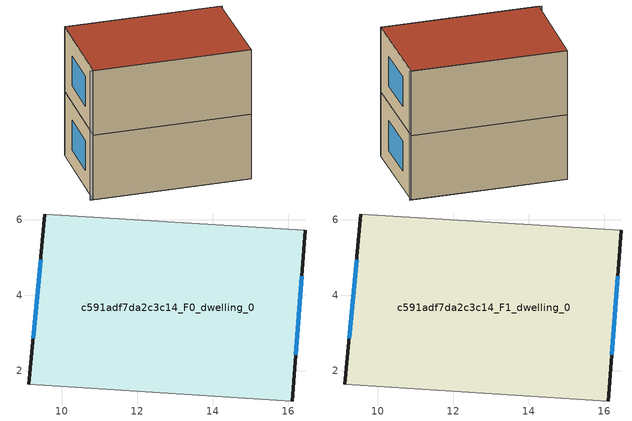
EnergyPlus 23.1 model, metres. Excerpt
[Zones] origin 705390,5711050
c591adf7da2c3c14_F0_dwelling_0
 floor ground (EU_floor_Construction): 16.45,5.71 16.1,1.2 9.13,1.64 9.56,6.15 z0
 wall outside (EU_wall_Construction): 16.1,1.2 16.45,5.71 / 9.56,6.15 9.13,1.64 z0:3
 wall adiabatic (EU_wall_Construction): 9.13,1.64 16.1,1.2 / 16.45,5.71 9.56,6.15 z0:3
 window (EU_Window_Construction): 16.2,2.42 16.35,4.5 / 9.44,4.93 9.24,2.86 z0.81:2.19
c591adf7da2c3c14_F1_dwelling_0
 floor to c591adf7da2c3c14_F0_dwelling_0 (EU_floor_Construction): 16.45,5.71 16.1,1.2 9.13,1.64 9.56,6.15 z3
 wall outside (EU_wall_Construction): 16.1,1.2 16.45,5.71 / 9.56,6.15 9.13,1.64 z3:6
 wall adiabatic (EU_wall_Construction): 9.13,1.64 16.1,1.2 / 16.45,5.71 9.56,6.15 z3:6
 window (EU_Window_Construction): 16.2,2.42 16.35,4.5 / 9.44,4.93 9.24,2.86 z3.81:5.19
 roof outside (EU_roof_Construction): 16.1,1.2 16.45,5.71 9.56,6.15 9.13,1.64 z6
shading: 9,1.65 16.1,1.2 / 16.5,5.7 9.56,6.15 z0:6
[Building]
EU S2 Campaign: North Axis=0; Terrain=City; Solar Distribution=FullExterior
[Site:Location]
London: Latitude=51.5; Longitude=-0.5; Time Zone=0; Elevation=25
[SizingPeriod:WeatherFileDays]
AnnualSizingPeriod: Begin Month=1; Begin Day of Month=1; End Month=12; End Day of Month=31; Day of Week for Start Day=Monday; Use Weather File Daylight Saving Period=No; Use Weather File Rain and Snow Indicators=No
[MATERIAL]
EU_InternalMass_Material: Roughness=MediumRough; Thickness=0.1; Conductivity=1; Density=1800; Specific Heat=900; Thermal Absorptance=0.9; Solar Absorptance=0.7; Visible Absorptance=0.7
[MATERIAL:NOMASS] Roughness=MediumRough; Thermal Absorptance=0.9; Solar Absorptance=0.7; Visible Absorptance=0.7
Name | Thermal Resistance
EU_wall_NoMass | 0.555556
EU_roof_NoMass | 0.510204
EU_floor_NoMass | 1.68919
[WINDOWMATERIAL:SIMPLEGLAZINGSYSTEM]
EU_Window_SimpleGlazing: UFactor=3.96; Solar Heat Gain Coefficient=0.85; Visible Transmittance=0.85
[CONSTRUCTION]
EU_wall_Construction: EU_wall_NoMass
EU_roof_Construction: EU_roof_NoMass
EU_floor_Construction: EU_floor_NoMass
EU_Window_Construction: EU_Window_SimpleGlazing
EU_InternalMass_Construction: EU_InternalMass_Material
[ZONE] Type=1; Multiplier=1; Ceiling Height=autocalculate; Volume=94.2722; Floor Area=autocalculate; Part of Total Floor Area=Yes
c591adf7da2c3c14_F0_dwelling_0; c591adf7da2c3c14_F1_dwelling_0
[INTERNALMASS] Construction=EU_InternalMass_Construction; Surface Area=31.4239
Name | Zone or ZoneList
c591adf7da2c3c14_F0_dwelling_0_EU_InternalMass | c591adf7da2c3c14_F0_dwelling_0
c591adf7da2c3c14_F1_dwelling_0_EU_InternalMass | c591adf7da2c3c14_F1_dwelling_0
[OTHEREQUIPMENT] Fuel Type=Electricity; Design Level Calculation Method=Watts/Area; Power per Zone Floor Area=1; Fraction Latent=0; Fraction Radiant=0; Fraction Lost=0; Carbon Dioxide Generation Rate=0; EndUse Subcategory=EU_Step8_InternalGains
Name | Zone or ZoneList or Space or SpaceList | Schedule
EU_Step8_InternalGain_c591adf7da2c3c14_F0_dwelling_0_f000 | c591adf7da2c3c14_F0_dwelling_0 | EU_Step8_GainSchedule_c591adf7da2c3c14_F0_dwelling_0_f000
EU_Step8_InternalGain_c591adf7da2c3c14_F1_dwelling_0_f000 | c591adf7da2c3c14_F1_dwelling_0 | EU_Step8_GainSchedule_c591adf7da2c3c14_F1_dwelling_0_f000
[ZONEVENTILATION:DESIGNFLOWRATE] Schedule=EU_AlwaysOn; Design Flow Rate Calculation Method=AirChanges/Hour; Air Changes per Hour=0.48; Ventilation Type=Natural; Fan Pressure Rise=0; Fan Total Efficiency=1; Constant Term Coefficient=1; Temperature Term Coefficient=0; Velocity Term Coefficient=0; Velocity Squared Term Coefficient=0; Minimum Indoor Temperature=-100; Maximum Indoor Temperature=100; Delta Temperature=-100; Minimum Outdoor Temperature=-100; Maximum Outdoor Temperature=100; Maximum Wind Speed=40
Name | Zone or ZoneList or Space or SpaceList
EU_ConstantAir_c591adf7da2c3c14_F0_dwelling_0 | c591adf7da2c3c14_F0_dwelling_0
EU_ConstantAir_c591adf7da2c3c14_F1_dwelling_0 | c591adf7da2c3c14_F1_dwelling_0
[HVACTEMPLATE:THERMOSTAT] Constant Heating Setpoint=20; Constant Cooling Setpoint=50
EU_HeatOnly_c591adf7da2c3c14_F0_dwelling_0; EU_HeatOnly_c591adf7da2c3c14_F1_dwelling_0
[HVACTEMPLATE:ZONE:IDEALLOADSAIRSYSTEM] System Availability Schedule=EU_AlwaysOn; Maximum Heating Supply Air Temperature=50; Minimum Cooling Supply Air Temperature=13; Maximum Heating Supply Air Humidity Ratio=0.0156; Minimum Cooling Supply Air Humidity Ratio=0.0077; Heating Limit=NoLimit; Cooling Limit=NoLimit; Heating Availability Schedule=EU_AlwaysOn; Cooling Availability Schedule=EU_CoolingOff; Dehumidification Control Type=ConstantSensibleHeatRatio; Cooling Sensible Heat Ratio=0.7; Dehumidification Setpoint=60; Humidification Control Type=None; Humidification Setpoint=30; Outdoor Air Method=None; Outdoor Air Flow Rate per Person=0.00944; Outdoor Air Flow Rate per Zone Floor Area=0; Outdoor Air Flow Rate per Zone=0; Demand Controlled Ventilation Type=None; Outdoor Air Economizer Type=NoEconomizer; Heat Recovery Type=None; Sensible Heat Recovery Effectiveness=0.7; Latent Heat Recovery Effectiveness=0.65
Name | Template Thermostat
c591adf7da2c3c14_F0_dwelling_0 | EU_HeatOnly_c591adf7da2c3c14_F0_dwelling_0
c591adf7da2c3c14_F1_dwelling_0 | EU_HeatOnly_c591adf7da2c3c14_F1_dwelling_0
[SIZING:ZONE] Zone Cooling Design Supply Air Temperature Input Method=SupplyAirTemperature; Zone Cooling Design Supply Air Temperature=13; Zone Heating Design Supply Air Temperature Input Method=SupplyAirTemperature; Zone Heating Design Supply Air Temperature=50; Zone Cooling Design Supply Air Humidity Ratio=0.008; Zone Heating Design Supply Air Humidity Ratio=0.008; Cooling Design Air Flow Method=DesignDay; Cooling Design Air Flow Rate=0; Cooling Minimum Air Flow per Zone Floor Area=0.000762; Cooling Minimum Air Flow=0; Cooling Minimum Air Flow Fraction=0.2; Heating Design Air Flow Method=DesignDay; Heating Design Air Flow Rate=0; Heating Maximum Air Flow per Zone Floor Area=0.002032; Heating Maximum Air Flow=0.141576; Heating Maximum Air Flow Fraction=0.3; Account for Dedicated Outdoor Air System=No; Dedicated Outdoor Air System Control Strategy=NeutralSupplyAir; Dedicated Outdoor Air Low Setpoint Temperature for Design=autosize; Dedicated Outdoor Air High Setpoint Temperature for Design=autosize; Zone Load Sizing Method=Sensible Load Only No Latent Load; Zone Latent Cooling Design Supply Air Humidity Ratio Input Method=HumidityRatioDifference; Zone Cooling Design Supply Air Humidity Ratio Difference=0.005; Zone Latent Heating Design Supply Air Humidity Ratio Input Method=HumidityRatioDifference; Zone Humidification Design Supply Air Humidity Ratio Difference=0.005
c591adf7da2c3c14_F0_dwelling_0; c591adf7da2c3c14_F1_dwelling_0
[SCHEDULE:CONSTANT]
Name | Hourly Value
EU_AlwaysOn | 1
EU_CoolingOff | 0
[SCHEDULE:FILE] Column Number=1; Rows to Skip at Top=0; Number of Hours of Data=8760; Column Separator=Comma; Interpolate to Timestep=No; Minutes per Item=60; Adjust Schedule for Daylight Savings=Yes
Name | File
EU_Step8_GainSchedule_c591adf7da2c3c14_F0_dwelling_0_f000 | ../../schedules/c591adf7da2c3c14/c591adf7da2c3c14_F0_dwelling_0_f000_gain.csv
EU_Step8_GainSchedule_c591adf7da2c3c14_F1_dwelling_0_f000 | ../../schedules/c591adf7da2c3c14/c591adf7da2c3c14_F1_dwelling_0_f000_gain.csv
